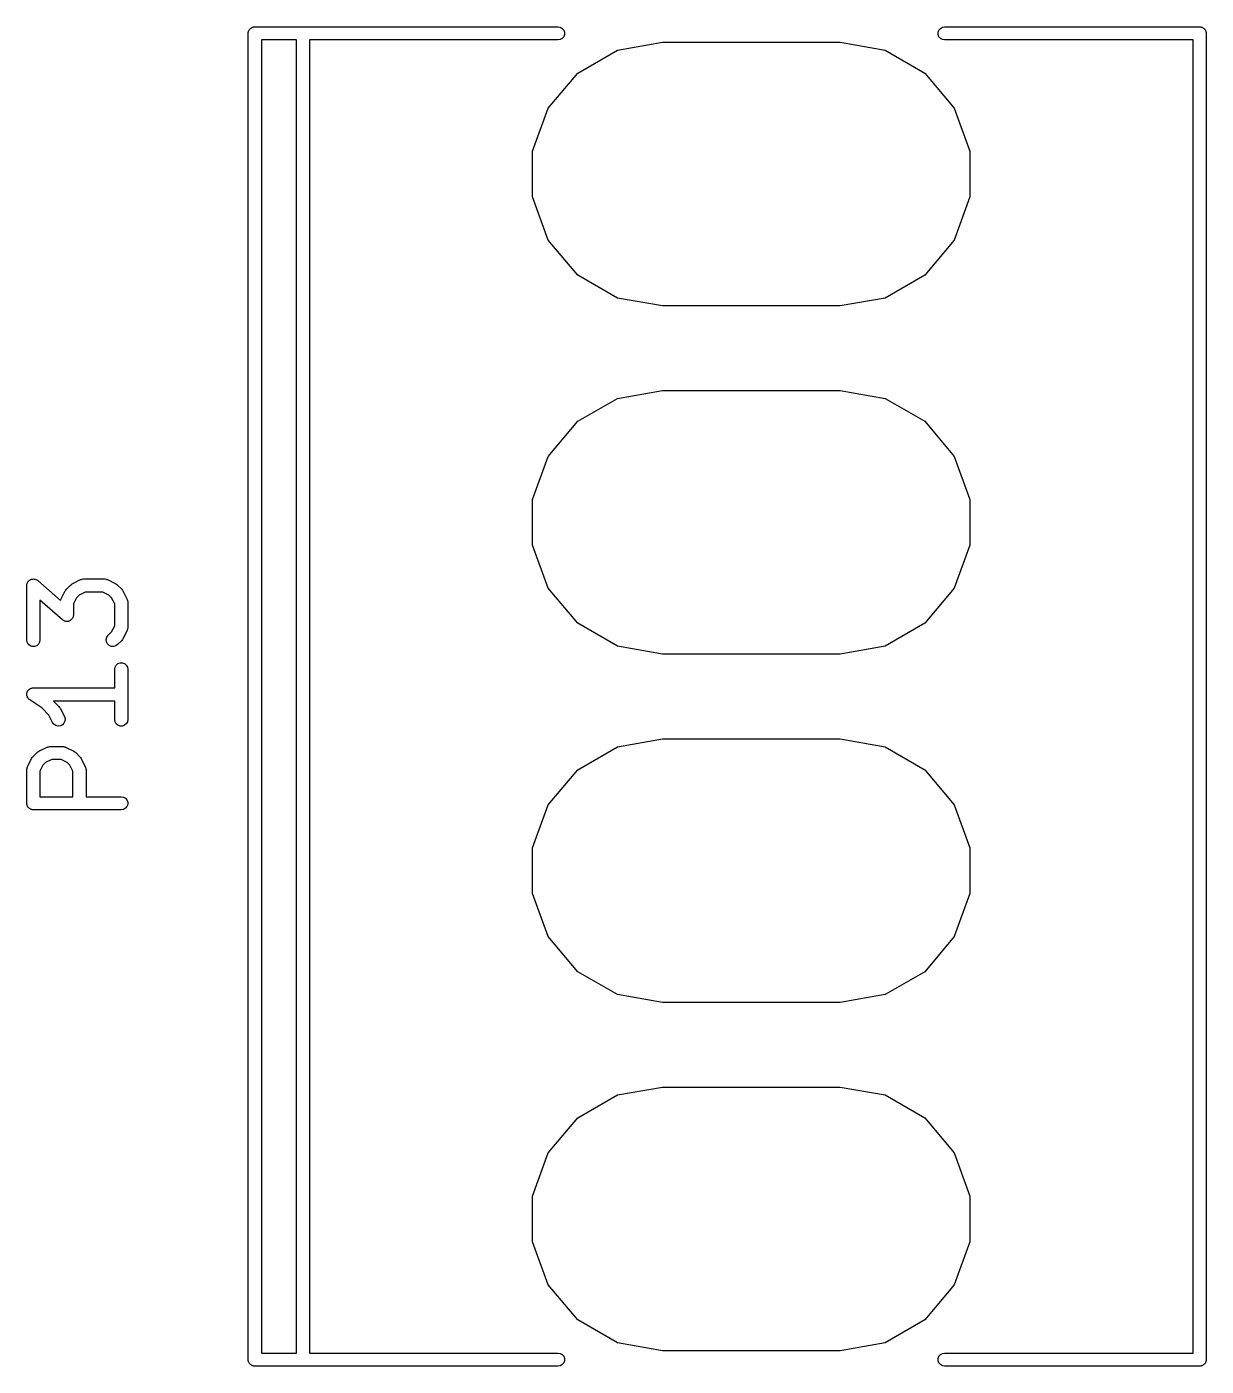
# Model space of a CAD drawing. Extents: x 15 to 222, y -147 to -28.
# Drawn here: x 80.66 to 94.08, y -96.52 to -81.28 of the extents above; entities that cross this region are included whole.
import ezdxf

# ---------------------------------------------------------------- set-up
doc = ezdxf.new("R2010")
doc.units = 0
doc.header["$MEASUREMENT"] = 0
doc.layers.add('BLACK', color=7, linetype='CONTINUOUS')

msp = doc.modelspace()

# ---------------------------------------------------------------- linework, layer by layer
at = {"layer": 'Black'}
for p, q in [((83.1772, -81.3457), (83.1794, -81.3395)), ((83.1794, -81.3395), (83.1806, -81.3331)), ((83.1806, -81.3331), (83.1838, -81.3274)), ((83.1838, -81.3274), (83.1861, -81.3212)), ((83.1861, -81.3212), (83.1903, -81.3162)), ((83.1903, -81.3162), (83.1936, -81.3105)), ((83.1936, -81.3105), (83.1986, -81.3063)), ((83.1986, -81.3063), (83.2028, -81.3013)), ((83.2028, -81.3013), (83.2085, -81.298)), ((83.2085, -81.298), (83.2135, -81.2938)), ((83.2135, -81.2938), (83.2197, -81.2915)), ((83.2197, -81.2915), (83.2254, -81.2883)), ((83.2254, -81.2883), (83.2318, -81.2871)), ((83.2318, -81.2871), (83.238, -81.2849)), ((83.238, -81.2849), (83.2446, -81.2849)), ((83.2446, -81.2849), (83.251, -81.2837)), ((83.251, -81.2837), (83.7997, -81.2837)), ((83.7997, -81.2837), (86.7004, -81.2837)), ((86.7004, -81.2837), (86.726, -81.2883)), ((86.726, -81.2883), (86.7486, -81.3013)), ((86.7486, -81.3013), (86.7653, -81.3212)), ((86.7653, -81.3212), (86.7742, -81.3457)), ((91.0258, -81.3457), (91.0347, -81.3212)), ((91.0347, -81.3212), (91.0514, -81.3013)), ((91.0514, -81.3013), (91.074, -81.2883)), ((91.074, -81.2883), (91.0996, -81.2837)), ((91.0996, -81.2837), (94.0003, -81.2837)), ((94.0003, -81.2837), (94.0068, -81.2849)), ((94.0068, -81.2849), (94.0133, -81.2849)), ((94.0133, -81.2849), (94.0195, -81.2871)), ((94.0195, -81.2871), (94.026, -81.2883)), ((94.026, -81.2883), (94.0317, -81.2915)), ((94.0317, -81.2915), (94.0378, -81.2938)), ((94.0378, -81.2938), (94.0428, -81.298)), ((94.0428, -81.298), (94.0485, -81.3013)), ((94.0485, -81.3013), (94.0527, -81.3063)), ((94.0527, -81.3063), (94.0578, -81.3105)), ((94.0578, -81.3105), (94.0611, -81.3162)), ((94.0611, -81.3162), (94.0653, -81.3212)), ((94.0653, -81.3212), (94.0675, -81.3274)), ((94.0675, -81.3274), (94.0708, -81.3331)), ((94.0708, -81.3331), (94.0719, -81.3395)), ((94.0719, -81.3395), (94.0742, -81.3457)), ((83.176, -81.3587), (83.1772, -81.3523)), ((83.176, -96.4413), (83.176, -81.3587)), ((83.1772, -81.3523), (83.1772, -81.3457)), ((83.326, -81.4337), (83.326, -96.3663)), ((83.7247, -81.4337), (83.326, -81.4337)), ((83.7247, -96.3663), (83.7247, -81.4337)), ((86.7004, -81.4337), (83.8747, -81.4337)), ((83.8747, -81.4337), (83.8747, -96.3663)), ((86.726, -81.4292), (86.7004, -81.4337)), ((86.7486, -81.4162), (86.726, -81.4292)), ((86.7653, -81.3962), (86.7486, -81.4162)), ((86.7742, -81.3718), (86.7653, -81.3962)), ((86.7742, -81.3457), (86.7742, -81.3718)), ((87.3767, -81.5495), (87.8897, -81.4591)), ((87.8897, -81.4591), (89.9103, -81.4591)), ((89.9103, -81.4591), (90.4233, -81.5495)), ((91.0258, -81.3718), (91.0258, -81.3457)), ((91.0347, -81.3962), (91.0258, -81.3718)), ((91.0514, -81.4162), (91.0347, -81.3962)), ((91.074, -81.4292), (91.0514, -81.4162)), ((91.0996, -81.4337), (91.074, -81.4292)), ((93.9253, -81.4337), (91.0996, -81.4337)), ((93.9253, -82.9589), (93.9253, -81.4337)), ((94.0742, -81.3457), (94.0742, -81.3523)), ((94.0742, -81.3523), (94.0753, -81.3587)), ((94.0753, -81.3587), (94.0753, -82.9589)), ((86.9256, -81.81), (87.3767, -81.5495)), ((90.4233, -81.5495), (90.8744, -81.81)), ((86.5908, -82.209), (86.9256, -81.81)), ((90.8744, -81.81), (91.2092, -82.209)), ((86.4126, -82.6985), (86.5908, -82.209)), ((91.2092, -82.209), (91.3874, -82.6985)), ((86.4126, -83.2194), (86.4126, -82.6985)), ((91.3874, -82.6985), (91.3874, -83.2194)), ((93.9253, -85.3389), (93.9253, -82.9589)), ((94.0753, -82.9589), (94.0753, -85.3389)), ((86.5908, -83.7089), (86.4126, -83.2194)), ((91.3874, -83.2194), (91.2092, -83.7089)), ((86.9256, -84.1079), (86.5908, -83.7089)), ((91.2092, -83.7089), (90.8744, -84.1079)), ((87.3767, -84.3684), (86.9256, -84.1079)), ((90.8744, -84.1079), (90.4233, -84.3684)), ((87.8897, -84.4588), (87.3767, -84.3684)), ((90.4233, -84.3684), (89.9103, -84.4588)), ((89.9103, -84.4588), (87.8897, -84.4588)), ((87.3767, -85.5094), (87.8897, -85.4189)), ((87.8897, -85.4189), (89.9103, -85.4189)), ((89.9103, -85.4189), (90.4233, -85.5094)), ((93.9253, -96.3663), (93.9253, -85.3389)), ((94.0753, -85.3389), (94.0753, -96.4413)), ((86.9256, -85.7698), (87.3767, -85.5094)), ((90.4233, -85.5094), (90.8744, -85.7698)), ((86.5908, -86.1689), (86.9256, -85.7698)), ((90.8744, -85.7698), (91.2092, -86.1689)), ((86.4126, -86.6583), (86.5908, -86.1689)), ((91.2092, -86.1689), (91.3874, -86.6583)), ((86.4126, -87.1792), (86.4126, -86.6583)), ((91.3874, -86.6583), (91.3874, -87.1792)), ((86.5908, -87.6687), (86.4126, -87.1792)), ((91.3874, -87.1792), (91.2092, -87.6687)), ((80.6749, -87.5899), (80.6805, -87.5852)), ((80.6805, -87.5852), (80.6854, -87.5797)), ((80.6854, -87.5797), (80.6904, -87.5769)), ((80.6904, -87.5769), (80.6949, -87.5731)), ((80.6949, -87.5731), (80.7018, -87.5706)), ((80.7018, -87.5706), (80.7082, -87.5671)), ((80.7082, -87.5671), (80.7139, -87.5662)), ((80.7139, -87.5662), (80.7194, -87.5642)), ((80.7194, -87.5642), (80.7267, -87.5642)), ((80.7267, -87.5642), (80.7339, -87.5631)), ((80.7339, -87.5631), (80.7396, -87.5642)), ((80.7396, -87.5642), (80.7454, -87.5642)), ((80.7454, -87.5642), (80.7523, -87.5667)), ((80.7523, -87.5667), (80.7595, -87.5682)), ((80.7595, -87.5682), (80.7644, -87.5712)), ((80.7644, -87.5712), (80.7699, -87.5731)), ((80.7699, -87.5731), (80.7755, -87.5779)), ((80.7755, -87.5779), (80.7818, -87.5817)), ((80.7818, -87.5817), (81.0418, -87.8091)), ((81.175, -87.6186), (81.2703, -87.571)), ((81.2703, -87.571), (81.2744, -87.5698)), ((81.2744, -87.5698), (81.2782, -87.5676)), ((81.2782, -87.5676), (81.2868, -87.5661)), ((81.2868, -87.5661), (81.2952, -87.5636)), ((81.2952, -87.5636), (81.2996, -87.5638)), ((81.2996, -87.5638), (81.3038, -87.5631)), ((81.3038, -87.5631), (81.5419, -87.5631)), ((81.5419, -87.5631), (81.5462, -87.5638)), ((81.5462, -87.5638), (81.5505, -87.5636)), ((81.5505, -87.5636), (81.5589, -87.5661)), ((81.5589, -87.5661), (81.5676, -87.5676)), ((81.5676, -87.5676), (81.5713, -87.5698)), ((81.5713, -87.5698), (81.5754, -87.571)), ((81.5754, -87.571), (81.6707, -87.6186)), ((80.6574, -87.6381), (80.6587, -87.6309)), ((80.6574, -88.2571), (80.6574, -87.6381)), ((80.6587, -87.6309), (80.6588, -87.6235)), ((80.6588, -87.6235), (80.6609, -87.6181)), ((80.6609, -87.6181), (80.6619, -87.6124)), ((80.6619, -87.6124), (80.6656, -87.6061)), ((80.6656, -87.6061), (80.6682, -87.5993)), ((80.6682, -87.5993), (80.672, -87.5949)), ((80.672, -87.5949), (80.6749, -87.5899)), ((81.0463, -87.795), (81.0939, -87.6998)), ((81.0939, -87.6998), (81.101, -87.6901)), ((81.101, -87.6901), (81.1079, -87.6803)), ((81.1079, -87.6803), (81.1555, -87.6327)), ((81.1555, -87.6327), (81.1654, -87.6258)), ((81.1654, -87.6258), (81.175, -87.6186)), ((81.3215, -87.7131), (81.253, -87.7474)), ((81.5242, -87.7131), (81.3215, -87.7131)), ((81.5927, -87.7474), (81.5242, -87.7131)), ((81.6707, -87.6186), (81.6803, -87.6258)), ((81.6803, -87.6258), (81.6902, -87.6327)), ((81.6902, -87.6327), (81.7378, -87.6803)), ((81.7378, -87.6803), (81.7447, -87.6901)), ((81.7447, -87.6901), (81.7518, -87.6998)), ((81.7518, -87.6998), (81.7995, -87.795)), ((86.9256, -88.0678), (86.5908, -87.6687)), ((91.2092, -87.6687), (90.8744, -88.0678)), ((81.0639, -88.0279), (80.8074, -87.8034)), ((80.8074, -87.8034), (80.8074, -88.2571)), ((81.0418, -87.8091), (81.0429, -87.8029)), ((81.0429, -87.8029), (81.045, -87.7992)), ((81.045, -87.7992), (81.0463, -87.795)), ((81.2226, -87.7778), (81.1883, -87.8463)), ((81.1883, -87.8463), (81.1883, -87.9714)), ((81.253, -87.7474), (81.2226, -87.7778)), ((81.6231, -87.7778), (81.5927, -87.7474)), ((81.6574, -87.8463), (81.6231, -87.7778)), ((81.6574, -88.0966), (81.6574, -87.8463)), ((81.7995, -87.795), (81.8007, -87.7992)), ((81.8007, -87.7992), (81.8029, -87.8029)), ((81.8029, -87.8029), (81.8044, -87.8116)), ((81.8044, -87.8116), (81.8069, -87.82)), ((81.8069, -87.82), (81.8066, -87.8243)), ((81.8066, -87.8243), (81.8074, -87.8286)), ((81.8074, -87.8286), (81.8074, -88.1143)), ((81.0702, -88.0317), (81.0639, -88.0279)), ((81.0758, -88.0364), (81.0702, -88.0317)), ((81.0813, -88.0384), (81.0758, -88.0364)), ((81.0862, -88.0414), (81.0813, -88.0384)), ((81.0934, -88.0428), (81.0862, -88.0414)), ((81.1003, -88.0453), (81.0934, -88.0428)), ((81.1318, -88.0433), (81.1264, -88.0453)), ((81.1375, -88.0424), (81.1318, -88.0433)), ((81.1439, -88.0389), (81.1375, -88.0424)), ((81.1508, -88.0364), (81.1439, -88.0389)), ((81.1553, -88.0327), (81.1508, -88.0364)), ((81.1603, -88.0299), (81.1553, -88.0327)), ((81.1652, -88.0243), (81.1603, -88.0299)), ((81.1708, -88.0196), (81.1652, -88.0243)), ((81.1737, -88.0146), (81.1708, -88.0196)), ((81.1775, -88.0103), (81.1737, -88.0146)), ((81.1801, -88.0034), (81.1775, -88.0103)), ((81.1838, -87.9971), (81.1801, -88.0034)), ((81.1848, -87.9914), (81.1838, -87.9971)), ((81.1869, -87.986), (81.1848, -87.9914)), ((81.1871, -87.9786), (81.1869, -87.986)), ((81.1883, -87.9714), (81.1871, -87.9786)), ((81.1061, -88.0453), (81.1003, -88.0453)), ((81.1118, -88.0464), (81.1061, -88.0453)), ((81.119, -88.0453), (81.1118, -88.0464)), ((81.1264, -88.0453), (81.119, -88.0453)), ((81.5841, -88.2041), (81.6231, -88.1651)), ((81.6231, -88.1651), (81.6574, -88.0966)), ((81.7995, -88.1478), (81.7518, -88.2431)), ((81.8007, -88.1437), (81.7995, -88.1478)), ((81.8029, -88.1399), (81.8007, -88.1437)), ((81.8044, -88.1313), (81.8029, -88.1399)), ((81.8069, -88.1229), (81.8044, -88.1313)), ((81.8074, -88.1143), (81.8066, -88.1185)), ((81.8066, -88.1185), (81.8069, -88.1229)), ((87.3767, -88.3282), (86.9256, -88.0678)), ((90.8744, -88.0678), (90.4233, -88.3282)), ((80.6619, -88.2828), (80.6574, -88.2571)), ((80.6749, -88.3054), (80.6619, -88.2828)), ((80.6949, -88.3221), (80.6749, -88.3054)), ((80.7194, -88.331), (80.6949, -88.3221)), ((80.7454, -88.331), (80.7194, -88.331)), ((80.7699, -88.3221), (80.7454, -88.331)), ((80.7898, -88.3054), (80.7699, -88.3221)), ((80.8029, -88.2828), (80.7898, -88.3054)), ((80.8074, -88.2571), (80.8029, -88.2828)), ((81.5624, -88.2506), (81.5692, -88.2254)), ((81.5647, -88.2766), (81.5624, -88.2506)), ((81.5757, -88.3002), (81.5647, -88.2766)), ((81.5692, -88.2254), (81.5841, -88.2041)), ((81.5941, -88.3186), (81.5757, -88.3002)), ((81.6177, -88.3296), (81.5941, -88.3186)), ((81.6437, -88.3319), (81.6177, -88.3296)), ((81.6688, -88.3251), (81.6437, -88.3319)), ((81.6902, -88.3102), (81.6688, -88.3251)), ((81.7378, -88.2626), (81.6902, -88.3102)), ((81.7447, -88.2527), (81.7378, -88.2626)), ((81.7518, -88.2431), (81.7447, -88.2527)), ((87.8897, -88.4187), (87.3767, -88.3282)), ((90.4233, -88.3282), (89.9103, -88.4187)), ((89.9103, -88.4187), (87.8897, -88.4187)), ((81.6574, -88.5905), (81.6619, -88.5648)), ((81.6574, -88.8012), (81.6574, -88.5905)), ((81.6619, -88.5648), (81.6749, -88.5423)), ((81.6749, -88.5423), (81.6949, -88.5255)), ((81.6949, -88.5255), (81.7194, -88.5166)), ((81.7194, -88.5166), (81.7454, -88.5166)), ((81.7454, -88.5166), (81.7699, -88.5255)), ((81.7699, -88.5255), (81.7898, -88.5423)), ((81.7898, -88.5423), (81.8029, -88.5648)), ((81.8029, -88.5648), (81.8074, -88.5905)), ((81.8074, -88.5905), (81.8074, -89.1619)), ((80.7031, -88.8078), (80.7067, -88.8057)), ((80.7067, -88.8057), (80.7155, -88.8042)), ((80.7155, -88.8042), (80.7241, -88.8016)), ((80.7241, -88.8016), (80.7283, -88.8019)), ((80.7283, -88.8019), (80.7324, -88.8012)), ((80.7324, -88.8012), (81.6574, -88.8012)), ((80.6575, -88.8714), (80.6585, -88.8673)), ((80.6585, -88.8803), (80.6575, -88.8714)), ((80.6585, -88.8632), (80.6616, -88.8548)), ((80.6585, -88.8673), (80.6585, -88.8632)), ((80.6585, -88.8892), (80.6585, -88.8803)), ((80.6599, -88.8931), (80.6585, -88.8892)), ((80.6604, -88.8973), (80.6599, -88.8931)), ((80.6644, -88.9053), (80.6604, -88.8973)), ((80.6616, -88.8548), (80.6637, -88.8461)), ((80.6637, -88.8461), (80.666, -88.8426)), ((80.6674, -88.9137), (80.6644, -88.9053)), ((80.666, -88.8426), (80.6674, -88.8387)), ((80.6674, -88.8387), (80.6732, -88.8318)), ((80.6701, -88.9169), (80.6674, -88.9137)), ((80.6719, -88.9206), (80.6701, -88.9169)), ((80.6784, -88.9268), (80.6719, -88.9206)), ((80.6732, -88.8318), (80.6781, -88.8244)), ((80.6781, -88.8244), (80.6815, -88.8219)), ((80.6842, -88.9336), (80.6784, -88.9268)), ((80.6815, -88.8219), (80.6842, -88.8187)), ((80.6842, -88.8187), (80.6919, -88.8143)), ((80.6878, -88.9357), (80.6842, -88.9336)), ((80.6908, -88.9386), (80.6878, -88.9357)), ((80.8275, -89.0297), (80.6908, -88.9386)), ((80.6919, -88.8143), (80.6991, -88.809)), ((80.6991, -88.809), (80.7031, -88.8078)), ((81.6574, -88.9512), (80.9611, -88.9512)), ((80.9611, -88.9512), (81.0235, -89.0136)), ((81.6574, -89.1619), (81.6574, -88.9512)), ((80.9088, -89.1111), (80.8275, -89.0297)), ((81.0235, -89.0136), (81.0304, -89.0235)), ((81.0304, -89.0235), (81.0376, -89.0331)), ((81.0376, -89.0331), (81.0852, -89.1284)), ((80.951, -89.1954), (80.9088, -89.1111)), ((80.9665, -89.2164), (80.951, -89.1954)), ((80.9883, -89.2307), (80.9665, -89.2164)), ((81.0136, -89.2368), (80.9883, -89.2307)), ((81.0395, -89.2338), (81.0136, -89.2368)), ((81.0628, -89.2221), (81.0395, -89.2338)), ((81.0807, -89.2032), (81.0628, -89.2221)), ((81.091, -89.1793), (81.0807, -89.2032)), ((81.0852, -89.1284), (81.0926, -89.1533)), ((81.0926, -89.1533), (81.091, -89.1793)), ((81.6619, -89.1876), (81.6574, -89.1619)), ((81.6749, -89.2101), (81.6619, -89.1876)), ((81.6949, -89.2269), (81.6749, -89.2101)), ((81.7194, -89.2358), (81.6949, -89.2269)), ((81.7454, -89.2358), (81.7194, -89.2358)), ((81.7699, -89.2269), (81.7454, -89.2358)), ((81.7898, -89.2101), (81.7699, -89.2269)), ((81.8029, -89.1876), (81.7898, -89.2101)), ((81.8074, -89.1619), (81.8029, -89.1876)), ((87.3767, -89.4718), (87.8897, -89.3813)), ((87.8897, -89.3813), (89.9103, -89.3813)), ((89.9103, -89.3813), (90.4233, -89.4718)), ((80.727, -89.5851), (80.7746, -89.5374)), ((80.7746, -89.5374), (80.7844, -89.5306)), ((80.7844, -89.5306), (80.7941, -89.5234)), ((80.7941, -89.5234), (80.8893, -89.4758)), ((80.8893, -89.4758), (80.8935, -89.4745)), ((80.8935, -89.4745), (80.8972, -89.4724)), ((80.8972, -89.4724), (80.9059, -89.4709)), ((80.9059, -89.4709), (80.9143, -89.4683)), ((80.9143, -89.4683), (80.9186, -89.4686)), ((80.9186, -89.4686), (80.9229, -89.4679)), ((80.9229, -89.4679), (81.0657, -89.4679)), ((81.0657, -89.4679), (81.07, -89.4686)), ((81.07, -89.4686), (81.0743, -89.4683)), ((81.0743, -89.4683), (81.0827, -89.4709)), ((81.0827, -89.4709), (81.0914, -89.4724)), ((81.0914, -89.4724), (81.0951, -89.4745)), ((81.0951, -89.4745), (81.0993, -89.4758)), ((81.0993, -89.4758), (81.1945, -89.5234)), ((81.1945, -89.5234), (81.2042, -89.5306)), ((81.2042, -89.5306), (81.214, -89.5374)), ((81.214, -89.5374), (81.2616, -89.5851)), ((86.9256, -89.7322), (87.3767, -89.4718)), ((90.4233, -89.4718), (90.8744, -89.7322)), ((80.6579, -89.7248), (80.6604, -89.7163)), ((80.6604, -89.7163), (80.6619, -89.7077)), ((80.6619, -89.7077), (80.6641, -89.7039)), ((80.6641, -89.7039), (80.6653, -89.6998)), ((80.6653, -89.6998), (80.7129, -89.6046)), ((80.7129, -89.6046), (80.7201, -89.5949)), ((80.7201, -89.5949), (80.727, -89.5851)), ((80.8416, -89.6825), (80.8074, -89.751)), ((80.872, -89.6521), (80.8416, -89.6825)), ((80.9406, -89.6179), (80.872, -89.6521)), ((81.048, -89.6179), (80.9406, -89.6179)), ((81.1165, -89.6521), (81.048, -89.6179)), ((81.1469, -89.6825), (81.1165, -89.6521)), ((81.1812, -89.751), (81.1469, -89.6825)), ((81.2616, -89.5851), (81.2685, -89.5949)), ((81.2685, -89.5949), (81.2757, -89.6046)), ((81.2757, -89.6046), (81.3233, -89.6998)), ((81.3233, -89.6998), (81.3245, -89.7039)), ((81.3245, -89.7039), (81.3267, -89.7077)), ((81.3267, -89.7077), (81.3282, -89.7163)), ((81.3282, -89.7163), (81.3307, -89.7248)), ((80.6574, -89.7333), (80.6581, -89.7291)), ((80.6574, -90.1143), (80.6574, -89.7333)), ((80.6581, -89.7291), (80.6579, -89.7248)), ((80.8074, -89.751), (80.8074, -90.0393)), ((81.1812, -90.0393), (81.1812, -89.751)), ((81.3307, -89.7248), (81.3304, -89.7291)), ((81.3304, -89.7291), (81.3312, -89.7333)), ((81.3312, -89.7333), (81.3312, -90.0393)), ((86.5908, -90.1313), (86.9256, -89.7322)), ((90.8744, -89.7322), (91.2092, -90.1313)), ((80.6585, -90.1207), (80.6574, -90.1143)), ((80.6585, -90.1273), (80.6585, -90.1207)), ((80.6608, -90.1335), (80.6585, -90.1273)), ((80.6619, -90.1399), (80.6608, -90.1335)), ((80.6652, -90.1456), (80.6619, -90.1399)), ((80.6674, -90.1518), (80.6652, -90.1456)), ((80.6716, -90.1568), (80.6674, -90.1518)), ((80.6749, -90.1625), (80.6716, -90.1568)), ((80.68, -90.1667), (80.6749, -90.1625)), ((80.6842, -90.1717), (80.68, -90.1667)), ((80.6899, -90.175), (80.6842, -90.1717)), ((80.6949, -90.1792), (80.6899, -90.175)), ((80.8074, -90.0393), (81.1812, -90.0393)), ((81.3312, -90.0393), (81.7324, -90.0393)), ((81.7324, -90.0393), (81.758, -90.0438)), ((81.758, -90.0438), (81.7806, -90.0568)), ((81.7806, -90.1717), (81.758, -90.1848)), ((81.7806, -90.0568), (81.7973, -90.0768)), ((81.7973, -90.1518), (81.7806, -90.1717)), ((81.7973, -90.0768), (81.8062, -90.1013)), ((81.8062, -90.1273), (81.7973, -90.1518)), ((81.8062, -90.1013), (81.8062, -90.1273)), ((86.4126, -90.6208), (86.5908, -90.1313)), ((91.2092, -90.1313), (91.3874, -90.6208)), ((80.701, -90.1815), (80.6949, -90.1792)), ((80.7067, -90.1848), (80.701, -90.1815)), ((80.7132, -90.1859), (80.7067, -90.1848)), ((80.7194, -90.1881), (80.7132, -90.1859)), ((80.7259, -90.1881), (80.7194, -90.1881)), ((80.7324, -90.1893), (80.7259, -90.1881)), ((81.7324, -90.1893), (80.7324, -90.1893)), ((81.758, -90.1848), (81.7324, -90.1893)), ((86.4126, -91.1416), (86.4126, -90.6208)), ((91.3874, -90.6208), (91.3874, -91.1416)), ((86.5908, -91.6311), (86.4126, -91.1416)), ((91.3874, -91.1416), (91.2092, -91.6311)), ((86.9256, -92.0302), (86.5908, -91.6311)), ((91.2092, -91.6311), (90.8744, -92.0302)), ((87.3767, -92.2906), (86.9256, -92.0302)), ((90.8744, -92.0302), (90.4233, -92.2906)), ((87.8897, -92.3811), (87.3767, -92.2906)), ((90.4233, -92.2906), (89.9103, -92.3811)), ((89.9103, -92.3811), (87.8897, -92.3811)), ((87.3767, -93.4316), (87.8897, -93.3412)), ((87.8897, -93.3412), (89.9103, -93.3412)), ((89.9103, -93.3412), (90.4233, -93.4316)), ((86.9256, -93.6921), (87.3767, -93.4316)), ((90.4233, -93.4316), (90.8744, -93.6921)), ((86.5908, -94.0911), (86.9256, -93.6921)), ((90.8744, -93.6921), (91.2092, -94.0911)), ((86.4126, -94.5806), (86.5908, -94.0911)), ((91.2092, -94.0911), (91.3874, -94.5806)), ((86.4126, -95.1015), (86.4126, -94.5806)), ((91.3874, -94.5806), (91.3874, -95.1015)), ((86.5908, -95.591), (86.4126, -95.1015)), ((91.3874, -95.1015), (91.2092, -95.591)), ((86.9256, -95.99), (86.5908, -95.591)), ((91.2092, -95.591), (90.8744, -95.99)), ((87.3767, -96.2505), (86.9256, -95.99)), ((90.8744, -95.99), (90.4233, -96.2505)), ((87.8897, -96.3409), (87.3767, -96.2505)), ((90.4233, -96.2505), (89.9103, -96.3409)), ((83.326, -96.3663), (83.7247, -96.3663)), ((83.8747, -96.3663), (86.7004, -96.3663)), ((86.7004, -96.3663), (86.726, -96.3708)), ((86.726, -96.3708), (86.7486, -96.3838)), ((86.7486, -96.3838), (86.7653, -96.4038)), ((86.7653, -96.4038), (86.7742, -96.4282)), ((89.9103, -96.3409), (87.8897, -96.3409)), ((91.0258, -96.4282), (91.0347, -96.4038)), ((91.0347, -96.4038), (91.0514, -96.3838)), ((91.0514, -96.3838), (91.074, -96.3708)), ((91.074, -96.3708), (91.0996, -96.3663)), ((91.0996, -96.3663), (93.9253, -96.3663)), ((83.1772, -96.4477), (83.176, -96.4413)), ((83.1772, -96.4543), (83.1772, -96.4477)), ((83.1794, -96.4605), (83.1772, -96.4543)), ((83.1806, -96.4669), (83.1794, -96.4605)), ((83.1838, -96.4726), (83.1806, -96.4669)), ((83.1861, -96.4788), (83.1838, -96.4726)), ((83.1903, -96.4838), (83.1861, -96.4788)), ((83.1936, -96.4895), (83.1903, -96.4838)), ((83.1986, -96.4937), (83.1936, -96.4895)), ((83.2028, -96.4987), (83.1986, -96.4937)), ((83.2085, -96.502), (83.2028, -96.4987)), ((83.2135, -96.5062), (83.2085, -96.502)), ((83.2197, -96.5085), (83.2135, -96.5062)), ((83.2254, -96.5117), (83.2197, -96.5085)), ((83.2318, -96.5129), (83.2254, -96.5117)), ((83.238, -96.5151), (83.2318, -96.5129)), ((83.2446, -96.5151), (83.238, -96.5151)), ((83.251, -96.5163), (83.2446, -96.5151)), ((83.7997, -96.5163), (83.251, -96.5163)), ((86.7004, -96.5163), (83.7997, -96.5163)), ((86.726, -96.5117), (86.7004, -96.5163)), ((86.7486, -96.4987), (86.726, -96.5117)), ((86.7653, -96.4788), (86.7486, -96.4987)), ((86.7742, -96.4543), (86.7653, -96.4788)), ((86.7742, -96.4282), (86.7742, -96.4543)), ((91.0258, -96.4543), (91.0258, -96.4282)), ((91.0347, -96.4788), (91.0258, -96.4543)), ((91.0514, -96.4987), (91.0347, -96.4788)), ((91.074, -96.5117), (91.0514, -96.4987)), ((91.0996, -96.5163), (91.074, -96.5117)), ((94.0003, -96.5163), (91.0996, -96.5163)), ((94.0068, -96.5151), (94.0003, -96.5163)), ((94.0133, -96.5151), (94.0068, -96.5151)), ((94.0195, -96.5129), (94.0133, -96.5151)), ((94.026, -96.5117), (94.0195, -96.5129)), ((94.0317, -96.5085), (94.026, -96.5117)), ((94.0378, -96.5062), (94.0317, -96.5085)), ((94.0428, -96.502), (94.0378, -96.5062)), ((94.0485, -96.4987), (94.0428, -96.502)), ((94.0527, -96.4937), (94.0485, -96.4987)), ((94.0578, -96.4895), (94.0527, -96.4937)), ((94.0611, -96.4838), (94.0578, -96.4895)), ((94.0653, -96.4788), (94.0611, -96.4838)), ((94.0675, -96.4726), (94.0653, -96.4788)), ((94.0708, -96.4669), (94.0675, -96.4726)), ((94.0719, -96.4605), (94.0708, -96.4669)), ((94.0742, -96.4543), (94.0719, -96.4605)), ((94.0753, -96.4413), (94.0742, -96.4477)), ((94.0742, -96.4477), (94.0742, -96.4543))]:
    msp.add_line(p, q, dxfattribs=at)

doc.saveas('drawing.dxf')
